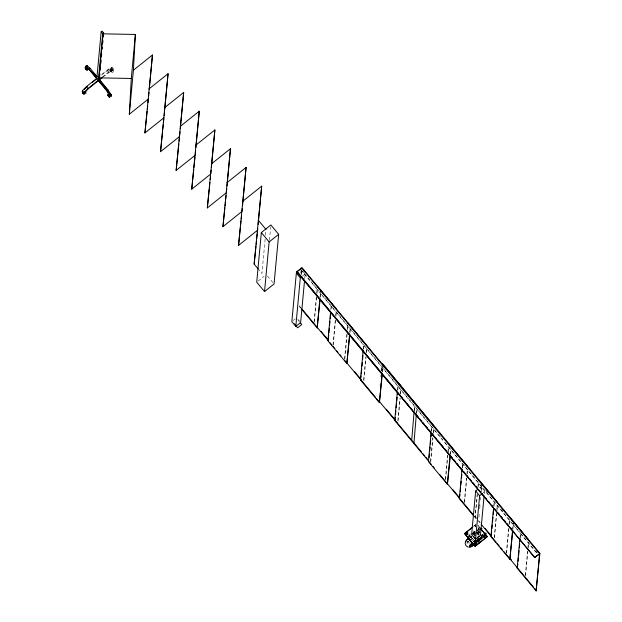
<?xml version="1.0" encoding="UTF-8"?>
<svg xmlns="http://www.w3.org/2000/svg" width="622" height="622" viewBox="0 0 622 622"><rect width="100%" height="100%" fill="white"/><g stroke="black" fill="none" stroke-linecap="round" stroke-linejoin="round"><path stroke-width="0.47" stroke-dasharray="3.11 2.33" d="M101.409 75.122L110.063 68.886L110.63 71.165M110.063 68.886L111.626 70.76L111.315 71.942L110.537 71.165M111.991 67.122C110.965 68.233 113.764 72.292 113.554 68.995L111.991 67.122L108.267 69.19L100.78 75.169M265.143 239.058L261.948 273.509L258.946 269.901M265.501 235.233L265.944 230.443M269.45 240.224L270.687 226.859M300.838 273.011L301.102 270.158M301.064 274.59L301.507 269.816M301.367 274.349L301.717 270.523M304.718 278.726L305.153 273.968M314.102 321.504L316.404 296.663M316.761 292.838L317.204 288.064M314.312 322.219L316.621 297.378M316.971 293.553L317.414 288.779M320.011 297.347L320.361 293.53M320.314 297.106L320.664 293.281M330.826 309.274L331.184 305.456M331.129 309.033L331.394 306.172M332.964 345.226L335.266 320.377M335.709 315.603L336.067 311.777M333.268 344.977L335.569 320.136M335.927 316.31L336.37 311.536M344.541 359.135L346.851 334.286M347.379 328.556L347.644 325.687M344.845 358.886L347.154 334.045M347.504 330.228L347.947 325.446M349.774 332.039L350.132 328.214M349.992 332.747L350.435 327.973M363.271 349.307L363.714 344.534M363.575 349.066L363.839 346.205M363.668 379.98L365.798 357.044M366.241 352.27L366.685 347.488M363.886 380.695L366.101 356.803M366.451 352.985L366.988 347.247M380.042 385.313L380.221 383.409M380.843 376.714L381.014 374.809M381.372 370.984L381.729 367.159M381.675 370.743L381.939 367.874M382.219 372.073L382.662 367.291M382.522 371.824L382.88 368.006M397.544 389.862L397.987 385.088M397.753 390.577L398.111 386.752M397.839 420.495L399.876 398.523M400.319 393.742L400.762 388.968M398.049 421.211L400.179 398.282M400.537 394.457L401.066 388.727M414.159 410.885L414.602 406.104M414.462 410.644L414.905 405.863M416.398 413.576L416.841 408.802M416.701 413.335L417.144 408.561M431.279 430.992L431.637 427.174M431.497 431.707L431.94 426.933M430.533 461.353L432.749 437.46M433.192 432.687L433.55 428.861M430.751 462.068L432.966 438.176M433.41 433.402L433.853 428.62M445.36 479.158L447.576 455.265M447.933 451.448L448.376 446.666M445.57 479.865L448.058 453.111M448.143 452.155L448.586 447.381M450.141 454.705L450.678 448.975M450.445 454.464L450.888 449.69M462.162 468.078L462.605 463.297M462.457 467.837L462.815 464.012M464.307 501.915L466.523 478.023M466.881 474.205L467.324 469.423M464.525 502.63L466.827 477.782M467.184 473.964L467.627 469.182M470.924 537.035L471.414 536.848M471.181 536.996L470.403 537.455L471.243 536.7M471.048 536.926L470.667 537.268L470.994 536.91M471.274 536.988L470.908 536.988M477.198 494.031L475.076 516.968L477.416 494.747M477.906 486.388L478.442 480.658M478.124 487.104L478.473 483.278M475.107 526.165L475.752 525.652L475.161 526.64M473.482 534.236L474.726 532.727L474.959 530.364L473.567 531.11M476.957 532.44L474.042 534.912L475.053 533.692M480.332 488.985L480.511 487.088L479.127 488.192M479.686 506.121L479.865 504.209M481.195 489.879L481.459 487.01M476.903 539.958L476.724 541.863L480.355 538.963L482.563 536.319M478.924 517.348L479.368 512.567M479.725 508.749L480.168 503.968M480.526 500.15L480.79 497.281M481.234 492.507L481.762 486.769M479.282 540.129L477.424 541.871L479.282 540.129L480.27 541.319M476.802 541.498L478.886 539.888L482.555 534.99M484.297 493.744L484.468 491.846L480.511 487.088M478.761 541.194L480.301 539.422L480.534 537.058L476.724 541.863L476.172 541.194L474.547 541.785M493.744 506.005L494.187 501.231M493.954 506.72L494.397 501.946M494.202 537.812L496.418 513.928M496.861 509.146L497.211 505.328M494.498 537.571L496.892 511.774M496.986 510.817L497.514 505.08M506.292 553.401L508.602 528.56M509.045 523.778L509.395 519.961M506.596 553.16L508.905 528.319M509.255 524.494L509.698 519.72M512.598 529.719L513.041 524.945M512.901 529.477L513.344 524.704M520.015 537.563L520.365 533.738M520.225 538.279L520.668 533.497M525.333 575.21L527.549 551.317M527.907 547.5L528.35 542.718M525.543 575.918L528.031 549.164M528.117 548.207L528.646 542.477M466.897 542.656L469.081 541.047M473.42 534.111L475.185 535.97L473.863 534.539L474.718 532.766A10.17 1.446 -39.8 0 1 475.527 532.144M482.68 536.351C482.19 535.565 474.804 545.766 476.281 539.593L478.738 542.687M478.948 540.534L478.302 541.148M478.645 541.148C479.508 540.907 478.668 539.546 478.264 540.324M474.05 534.687L473.599 534.873M470.8 537.354L470.489 537.672L470.621 537.299M474.726 532.727L475.301 533.365M479.741 538.753L480.316 539.391M476.779 541.311L478.987 539.492L479.686 540.184M478.093 528.303L479.197 526.982M477.548 530.294L479.756 527.65L478.194 525.777M474.959 531.818L472.658 533.404L473.218 532.712L473.956 533.606L473.412 534.267M478.186 541.257L478.162 541.521M110.553 71.064C111.781 66.811 115.031 71.367 110.708 71.266M111.027 71.546L110.452 70.791M471.009 537.151L471.344 536.879M470.131 538.014L471.577 536.708L470.146 537.882M477.634 540.596L478.481 539.982M478.209 540.37L477.424 540.969M482.649 536.522L479.064 539.663L477.828 538.17M479.111 539.476L482.664 536.444M478.365 541.093L479.057 540.642M473.078 534.08L474.275 533.116L475.262 534.306M474.065 535.27L474.516 534.904L473.521 533.715L473.956 533.606M478.31 541.537L477.859 541.902L476.872 540.712L477.323 540.347A10.17 1.446 -39.8 0 0 482.936 535.099M477.844 542.057L478.357 541.645A10.947 1.555 -39.8 0 0 480.098 540.16M109.736 69.602C113.188 65.038 115.117 76.172 110.553 70.986C108.36 68.062 112.046 71.188 112.022 72.471M102.342 77.042L109.83 71.064L113.554 68.995M102.964 76.996L111.626 70.76M258.192 281.027L264.062 276.347M302.393 276.176L304.461 274.52M293.234 320.501L295.31 318.845M483.092 492.951L484.468 491.846M473.676 526.228L475.947 524.416M473.661 526.383L475.931 524.571M468.506 535.519L470.621 533.832M467.651 537.315L470.473 535.06M472.611 533.357L474.796 531.616M477.634 529.345L479.756 527.65M472.596 533.59L474.773 531.849M473 533.482L475.076 531.826M472.603 534.01L474.788 532.269L475.138 532.696M472.246 534.36L475.146 532.043M472.938 534.096L475.014 532.44M469.804 540.588L472.782 538.092M477.362 534.555L479.593 532.65M473.311 541.606L475.542 539.818M473.288 541.793L475.527 540.013L477.299 542.159M481.389 535.262L482.804 534.135M474.788 541.653L476.195 540.526M481.241 536.491L482.649 535.363M476.125 541.311L475.674 541.661A10.17 1.446 -39.8 0 1 474.866 542.275M111.315 68.342L113.601 71.211M477.727 531.88L481.568 529.089M476.18 533.132L480.021 530.333M473.863 534.539L474.656 534.119L474.112 533.489M478.147 541.296L477.75 541.467L478.932 540.495M478.131 541.7L478.271 540.479L477.027 538.994M112.45 69.711C113.181 70.931 111.214 68.373 112.932 70.022M472.712 532.906L473.218 532.712M468.716 536.055L470.341 535.464M468.467 537.019L470.084 536.428M478.994 538.846L480.355 538.963L479.803 538.294M473.505 531.74L474.788 532.269M110.599 70.659L111.043 71.281M111.081 71.312L110.879 70.877M475.27 526.632L475.682 527.036L475.122 526.329M477.346 533.233L478.551 534.702M486.147 491.053L487.391 492.546M501.674 509.706L502.918 511.198M536.164 551.302L537.408 552.795M302.891 271.246L304.593 273.283M300.97 269.52L310.285 280.716M310.907 281.463L318.985 291.158M321.465 294.144L335.134 310.557M335.756 311.303L338.244 314.281M338.858 315.027L430.789 425.448M431.411 426.194L442.592 439.622M445.08 442.607L511.541 522.433M512.163 523.172L520.241 532.875M520.863 533.622L537.011 553.02M300.924 269.894L311.49 282.575M312.104 283.321L512.738 524.292M513.36 525.038L536.965 553.386M108.267 69.19L109.83 71.064M107.272 70.434L108.834 72.307M475.371 516.726L476.6 518.188M479.041 521.127L480.262 522.597M299.135 305.659L300.97 307.859M474.291 516.035L480.573 523.576M299.446 306.638L300.667 308.108M473.995 516.276L476.436 519.207M477.883 525.225L479.648 527.347M267.46 276.028L272.864 282.52M477.595 532.074L479.29 534.119M477.533 532.696L478.66 534.057M476.343 532.02L479.624 535.962M297.821 319.102L299.524 321.139M298.358 320.439L299.337 321.613M479.313 539.258L479.873 539.927M474.64 534.251L475.877 535.736M477.89 540.79L478.442 541.459M476.538 541.474L477.097 542.143M112.123 69.423L112.745 70.177M112.605 69.726L112.318 69.299M466.842 542.959L466.858 543.076A10.17 1.446 -39.8 0 0 469.929 541.941M478.232 537.874L478.326 539.888M477.486 538.473L477.572 540.487M479.173 534.555A10.17 1.446 -39.8 0 1 478.473 535.223M473.692 539.282A10.17 1.446 -39.8 0 1 472.09 540.479M467.277 541.972A10.17 1.446 -39.8 0 1 467.985 541.047M470.932 538.014A10.17 1.446 -39.8 0 1 471.67 537.33M477.307 532.759A10.17 1.446 -39.8 0 1 479.476 531.289M479.966 531.53A10.17 1.446 -39.8 0 1 477.478 534.034M472.704 538.092A10.17 1.446 -39.8 0 1 471.103 539.29M468.312 541.132A10.17 1.446 -39.8 0 1 467.239 541.7M469.237 537.486A10.17 1.446 -39.8 0 1 469.937 536.825M477.082 531.025A10.17 1.446 -39.8 0 1 479.679 529.408M479.873 531.849A10.947 1.555 -39.8 0 1 476.973 534.663M472.627 538.294A10.947 1.555 -39.8 0 1 471.756 538.963M468.568 541.163A10.947 1.555 -39.8 0 1 467.277 541.91M469.649 536.926A10.947 1.555 -39.8 0 1 470.45 536.195M473.023 533.971A10.947 1.555 -39.8 0 1 474.796 532.556M477.338 530.69A10.947 1.555 -39.8 0 1 479.531 529.283M469.26 544.351A10.17 1.446 -39.8 0 1 469.571 543.916M469.968 543.434A10.17 1.446 -39.8 0 1 470.426 542.897M472.914 540.394A10.17 1.446 -39.8 0 1 473.653 539.709M482.796 537.486A10.17 1.446 -39.8 0 1 480.705 539.476M479.927 540.168A10.17 1.446 -39.8 0 1 479.127 540.852M473.202 542.252A10.17 1.446 -39.8 0 1 475.418 540.207M481.047 535.791A10.17 1.446 -39.8 0 1 483.076 534.485M483.193 537.276A10.947 1.555 -39.8 0 1 480.938 539.422M473.614 541.692A10.947 1.555 -39.8 0 1 475.247 540.215M481.304 535.449A10.947 1.555 -39.8 0 1 482.82 534.453M111.898 68.101L109.993 69.617L111.556 71.491L113.461 69.975L111.898 68.101"/><path stroke-width="0.93" d="M466.64 534.562C465.108 531.756 469.952 532.72 466.648 532.937M466.656 534.407L467.62 534.687L467.868 533.132M484.025 537.198C483.193 534.049 486.94 536.071 484.157 535.589M484.095 537.198L485.059 537.478L485.308 535.923M147.997 102.762L148.378 98.991L129.322 114.215L131.296 78.465L135.378 34.451L103.135 33.845M129.322 114.215L133.403 70.2L135.378 34.451M83.06 93.44L82.446 90.719L86.349 86.699L96.83 78.325L101.145 31.862L102.094 31.1L103.656 32.974L103.306 36.768M92.39 82.322L96.791 78.807L89.77 70.379L87.36 68.303L87.29 69.034L85.727 67.16L85.82 66.181L86.777 65.419L89.988 68.187L97.188 76.84M101.596 77.641L87.912 88.573L84.009 92.592L83.706 93.992L83.068 93.347M86.777 65.419L86.683 66.398L87.158 66.018M84.88 91.877L85.587 92.499L85.89 91.317L88.822 88.301L98.346 80.681L102.708 33.736L101.145 31.862M103.182 33.355L99.053 77.859L131.296 78.465M101.098 82.088L99.302 79.927L99.878 73.746M100.228 69.952L100.492 67.106M100.842 63.312L101.106 60.474M101.456 56.68L101.72 53.834M102.163 49.091L102.335 47.194M102.692 43.4L102.957 40.562M85.82 66.181L89.032 68.949L106.976 90.501L110.008 95.228L109.915 96.208L106.152 90.058L98.346 80.681M110.871 95.446L110.957 94.466L107.925 89.739L99.349 79.437M163.983 117.729L144.926 132.952L152.468 54.977L133.403 70.2M148.65 96.122L149 92.289M149.272 89.42L152.468 54.977M179.587 136.467L160.53 151.698L168.064 73.715L149.008 88.938M164.161 115.816L164.519 111.991M164.783 109.114L168.064 73.715M195.191 155.212L176.135 170.436L183.669 92.453L164.612 107.676M179.672 135.51L180.03 131.685M180.294 128.816L183.669 92.453M211.146 170.125L210.796 173.95L191.731 189.174L199.273 111.198L180.217 126.421M195.277 154.256L195.635 150.423M195.899 147.554L199.273 111.198M226.75 188.863L226.4 192.688L207.336 207.911L214.878 129.936L195.821 145.159M211.418 167.248L214.878 129.936M242.269 208.557L241.997 211.433L222.94 226.657L230.482 148.674L211.418 163.897M227.014 185.994L230.482 148.674M257.78 228.258L257.601 230.171L238.545 245.395L246.087 167.411L227.022 182.643M242.533 205.688L246.087 167.411M258.348 269.178L254.149 264.132L261.683 186.157L242.627 201.38M258.138 224.425L261.683 186.157M261.333 232.566L256.731 282.201L264.529 291.57L274.061 283.959L278.664 234.323L270.865 224.954L261.333 232.566L269.139 241.935L264.529 291.57M297.736 271.969L296.352 273.074L291.85 321.613L295.815 326.371L300.651 322.499L304.539 280.631M539.468 554.878C538.528 554.295 536.778 555.881 534.741 557.553L296.842 271.767L301.981 267.662L383.144 365.137L382.965 367.05M295.815 326.371L300.317 277.832L296.352 273.074M320.136 299.019L317.173 327.926L319.832 299.26M320.758 292.332L320.633 290.661M349.813 334.659L346.851 363.567L327.903 340.809L330.562 312.143M328.377 338.656L328.735 334.838M328.914 332.925L329.357 328.144M329.621 325.283L329.979 321.457M330.243 318.588L330.601 314.771M346.851 363.567L349.595 333.944M382.351 373.736L379.389 402.644L360.433 379.887L363.092 351.22M361.094 375.828L360.433 379.887M361.273 373.915L361.716 369.134M361.981 366.272L362.338 362.447M362.603 359.578L362.953 355.761M363.225 352.892L363.396 350.979M379.389 402.644L382.048 373.977M431.194 464.269L394.706 420.441L397.365 391.774M395.273 417.331L394.706 420.441M395.538 414.462L395.895 410.644M396.16 407.775L396.517 403.95M396.782 401.089L397.131 397.264M397.404 394.402L397.575 392.49M414.073 411.834L411.71 440.259M416.312 414.532L413.957 442.957M450.359 455.421L447.397 484.328L428.449 461.571L431.108 432.904M429.102 457.504L429.46 453.687M429.724 450.818L430.082 446.993M430.346 444.131L430.696 440.306M431.054 436.488L431.318 433.62M447.397 484.328L450.056 455.662M473.381 515.537L459.324 498.65L461.983 469.983M459.977 494.591L459.324 498.65M460.241 491.722L460.599 487.897M460.863 485.036L461.221 481.21M461.485 478.341L461.843 474.524M462.107 471.655L462.286 469.742M480.231 528.055L487.275 536.685L475.177 546.357L464.587 533.637L472.168 527.44M467.806 534.438L466.858 534.827M468.926 538.792L469.252 539.181M469.338 539.515L468.902 539.01L470.077 540.114M476.662 542.851A10.17 1.446 -39.8 0 1 469.828 546.645L469.867 546.225A10.17 1.446 -39.8 0 1 472.549 542.889M470.286 540.425L470.45 540.534M470.854 541.365L470.629 541.132M477.743 489.296L475.667 490.96L471.624 534.586L475.581 539.344L480.425 535.48L484.118 495.641M476.771 543.682L476.289 544.514L474.462 543.776M476.701 543.682L474.874 542.944L474.376 543.612M475.581 539.344L479.632 495.718L475.667 490.96M475.177 546.357L464.603 533.482M476.133 544.514L474.983 544.172M476.18 543.286L475.029 542.944M481.856 485.813L481.731 484.149M484.009 537.035L484.445 537.696M485.246 537.229L484.911 537.711M512.816 530.434L509.853 559.341L490.906 536.584L493.565 507.917M491.294 535.386L491.652 531.561M491.916 528.7L492.266 524.875M492.538 522.006L492.982 517.232M493.246 514.363L493.596 510.545M509.853 559.341L512.512 530.675M513.438 523.747L513.306 522.076M398.461 382.934L539.888 553.393L536.125 590.9L517.177 568.143L519.922 538.52M517.838 564.076L517.177 568.143M518.103 561.207L518.453 557.39M518.631 555.477L519.075 550.703M519.339 547.834L519.697 544.009M519.961 541.148L520.14 539.235M534.741 557.553L296.842 271.767M536.125 590.9L539.585 553.634L301.678 267.903M144.926 132.952L147.134 111.252M147.328 109.371L147.709 105.592M160.53 151.698L162.637 130.939M162.832 129.049L163.314 124.33M163.5 122.448L163.889 118.67M176.135 170.436L178.817 144.016M179.105 141.186L179.494 137.415M191.731 189.174L193.753 169.363M193.94 167.474L194.422 162.754M194.616 160.873L194.997 157.094M207.336 207.911L209.256 189.049M209.451 187.16L209.933 182.44M210.22 179.61L210.508 176.78M222.94 226.657L224.861 207.787M225.055 205.898L225.436 202.127M225.724 199.297L226.105 195.518M238.545 245.395L240.364 227.465M240.558 225.584L241.041 220.864M241.235 218.975L241.616 215.204M254.149 264.132L255.969 246.211M256.163 244.322L256.544 240.551M256.738 238.661L257.22 233.942M257.407 232.06L257.601 230.171M484.149 533.917A10.17 1.446 -39.8 0 1 485.518 533.723L485.479 534.15M480.137 542.05L479.041 542.711M88.246 68.272L86.505 69.835L85.369 68.412L85.727 67.16M109.884 93.992L109.783 93.191L111.346 95.065L109.223 97.009L107.995 95.586L108.352 94.334M111.346 95.065L111.043 95.485M479.756 542.353L479.267 542.749M84.335 89.444L87.259 86.427M108.702 96.107C109.06 95.827 108.321 96.527 108.695 96.262M479.235 542.516L479.787 542.073L479.29 542.462M483.395 535.721L485.533 533.847M483.364 535.9L485.51 534.018L483.38 535.837M102.708 33.736L103.656 32.974M89.032 68.949L89.988 68.187M99.302 79.927L102.233 77.579M85.82 92.048L83.916 93.572L82.158 91.659L82.99 93.246M106.976 90.501L107.925 89.739M110.008 95.228L110.957 94.466M269.139 241.935L278.664 234.323M296.834 271.822L301.04 268.735M300.317 277.832L301.701 276.728M317.383 286.151L336.331 308.909M347.916 322.818L366.863 345.583M401.027 386.099L382.079 363.341L433.814 426M448.641 443.797L467.588 466.562M478.528 479.702L497.476 502.459M479.632 495.718L482.4 493.51M464.587 533.637L472.152 527.596M469.633 539.639L469.96 540.269M469.54 539.779L470.022 540.106M470.108 540.153L469.68 539.95L470.932 541.156M477.719 537.074L479.103 535.97M509.667 517.092L528.614 539.849M475.192 546.202L487.29 536.529M534.741 557.499L539.888 553.393M479.267 542.392L479.663 542.159M469.835 546.357L475.239 542.431M469.82 546.551L475.216 542.625M475.021 543.099L474.392 543.776M476.141 544.359L476.786 543.846L476.195 543.13M468.164 547.142L466.041 545.758L465.132 543.371M474.967 544.328L474.407 543.62M111.12 96.146L111.486 96.293L110.351 94.528M82.283 91.706L83.006 92.383M85.618 67.922C83.099 66.134 89.965 73.785 86.209 68.576M86.093 68.747L86.466 69.322L85.906 68.226M85.968 69.19C86.878 70.107 85.237 67.985 85.89 69.089M108.593 96.363C112.473 100.189 105.616 91.613 108.516 96.262M84.763 92.235L85.953 93.269L85.074 91.722M83.091 93.144C82.081 92.538 86.061 96.216 83.605 93.106M258.231 220.118L266.029 229.487M297.23 271.596L396.618 390.966M397.862 392.459L399.721 394.698M400.965 396.191L402.831 398.43M404.067 399.915L405.933 402.154M407.177 403.647L409.043 405.886M410.279 407.379L412.145 409.618M413.389 411.111L415.247 413.35M416.491 414.843L418.357 417.074M419.601 418.567L421.459 420.806M422.703 422.299L424.569 424.538M425.813 426.031L427.672 428.27M428.916 429.763L430.782 431.995M432.026 433.487L433.884 435.727M435.128 437.219L436.994 439.459M438.23 440.951L440.096 443.191M441.34 444.683L443.206 446.923M444.442 448.408L446.308 450.647M447.552 452.14L449.411 454.379M450.655 455.872L452.521 458.111M453.765 459.604L455.623 461.843M456.867 463.328L458.733 465.567M459.977 467.06L461.835 469.299M463.701 471.538L464.945 473.031M466.803 475.27L468.047 476.763M469.913 479.002L471.157 480.487M473.015 482.726L474.259 484.219M476.125 486.458L477.369 487.951M479.228 490.19L480.472 491.683M482.338 493.922L483.582 495.407M485.44 497.647L486.684 499.139M488.55 501.379L489.786 502.871M491.652 505.111L492.896 506.603M494.762 508.843L495.998 510.335M497.864 512.567L499.108 514.06M500.967 516.299L502.211 517.792M504.077 520.031L505.321 521.524M507.179 523.763L508.423 525.256M510.289 527.487L511.533 528.98M386.262 409.175L395.429 420.184M320.952 331.254L328.284 340.063M354.54 371.591L361.258 379.669M396.23 421.669L421.491 452.007M422.719 453.477L424.546 455.677M425.775 457.147L427.602 459.347M452.824 489.631L459.541 497.709M485.152 528.467L491.271 535.814M510.18 558.525L511.401 559.994M379.233 401.338L396.96 422.633M302.191 309.328L328.595 341.035M330.041 342.769L331.868 344.977M333.097 346.438L334.924 348.647M336.759 350.847L337.987 352.316M339.814 354.517L341.043 355.986M344.456 360.084L375.408 397.264M376.629 398.733L379.692 402.403M433.029 466.469L434.249 467.938M439.754 474.547L473.684 515.296M481.187 524.307L496.099 542.213M497.32 543.682L499.155 545.883M500.376 547.352L502.211 549.56M504.045 551.761L505.266 553.23M506.207 554.357L533.373 586.989M534.593 588.459L536.428 590.659M301.281 308.839L317.173 327.926M480.308 528.319L487.275 536.685M93.059 72.424L96.573 76.646M102.303 83.527L108.469 91.418M300.309 322.779L301.756 324.521L297.611 327.833L294.214 323.759M85.253 67.541L86.816 69.415M107.878 94.715L109.441 96.589M108.477 95.734L109.107 96.488M473.948 536.693L475.643 538.73M86.349 86.699L87.912 88.573M82.446 90.719L84.009 92.592M83.278 92.997L83.573 93.479L83.107 92.989M484.103 533.707A10.947 1.555 -39.8 0 1 486.147 533.419L486.077 533.684A10.947 1.555 -39.8 0 1 485.331 534.889M484.911 535.41A10.947 1.555 -39.8 0 1 483.838 536.615M476.584 543.06A10.947 1.555 -39.8 0 1 474.866 544.343M474.042 544.926A10.947 1.555 -39.8 0 1 469.229 547.142L469.268 546.691A10.947 1.555 -39.8 0 1 472.152 543.099M465.909 541.467A10.17 1.446 -39.8 0 1 468.584 538.131M480.619 528.972A10.17 1.446 -39.8 0 1 481.552 528.964M484.787 535.27A10.17 1.446 -39.8 0 1 483.395 536.872M465.59 542.532A10.947 1.555 -39.8 0 1 468.195 538.341M480.682 528.677A10.947 1.555 -39.8 0 1 482.042 528.358"/></g></svg>
